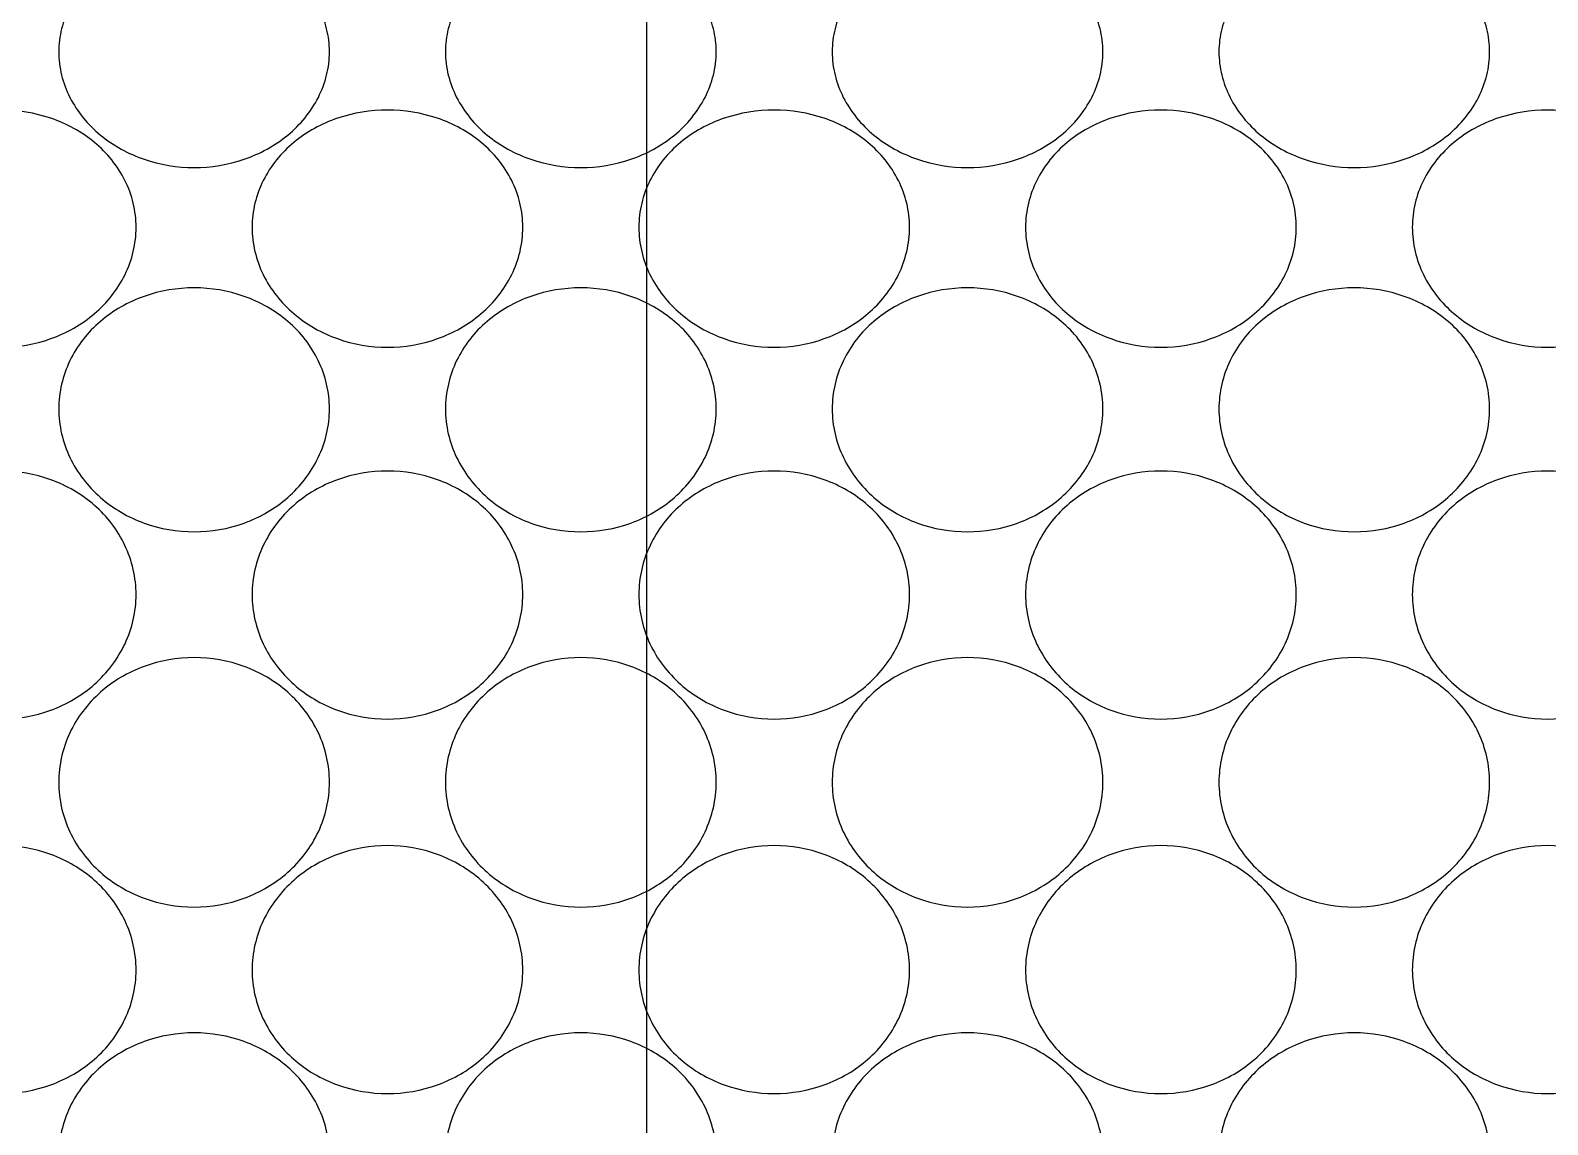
# Model space of a CAD drawing. Header units: inches. Extents: x 50354 to 53215, y -7830 to -6529.
# Drawn here: x 52530.8262 to 52531.2587, y -6815.1543 to -6814.8424 of the extents above; entities that cross this region are included whole.
import ezdxf

# ---------------------------------------------------------------- set-up
doc = ezdxf.new("R2010")
doc.units = ezdxf.units.IN
doc.header["$MEASUREMENT"] = 0
doc.layers.add('A-ST-02 HATCH', color=7, linetype='Continuous')
doc.layers.add('XR_ID 1F_FUR$0$A-SANI-FIX', color=134, linetype='Continuous')

# ---------------------------------------------------------------- blocks, each defined once
blk = doc.blocks.new('XR_ID 1F_FUR$0$XR_1F FURN$0$A$C698E198A')
at = {"linetype": 'Continuous'}
for points, knots in [([(-1.359, -23.26), (-1.42, -23.26), (-1.543, -23.246), (-1.717, -23.185), (-1.875, -23.089), (-2.054, -22.921), (-2.211, -22.649), (-2.274, -22.28), (-2.211, -21.911), (-2.054, -21.639), (-1.875, -21.471), (-1.717, -21.375), (-1.543, -21.314), (-1.42, -21.3), (-1.359, -21.3)], [0, 0, 0, 0, 0.062501, 0.124952, 0.187396, 0.249908, 0.374735, 0.499999, 0.625263, 0.750091, 0.812604, 0.875048, 0.9375, 1, 1, 1, 1]), ([(-1.359, -21.3), (-1.298, -21.3), (-1.175, -21.314), (-0.942, -21.394), (-0.691, -21.586), (-0.501, -21.91), (-0.436, -22.28), (-0.501, -22.65), (-0.691, -22.974), (-0.942, -23.166), (-1.175, -23.246), (-1.298, -23.26), (-1.359, -23.26)], [0, 0, 0, 0, 0.062496, 0.125097, 0.24985, 0.374874, 0.499999, 0.625124, 0.750149, 0.874903, 0.937504, 1, 1, 1, 1]), ([(1.359, -23.26), (1.298, -23.26), (1.175, -23.246), (0.942, -23.166), (0.691, -22.974), (0.501, -22.65), (0.436, -22.28), (0.501, -21.91), (0.691, -21.586), (0.942, -21.394), (1.175, -21.314), (1.298, -21.3), (1.359, -21.3)], [0, 0, 0, 0, 0.062496, 0.125097, 0.24985, 0.374874, 0.499999, 0.625124, 0.750149, 0.874903, 0.937504, 1, 1, 1, 1]), ([(1.359, -21.3), (1.42, -21.3), (1.543, -21.314), (1.717, -21.375), (1.875, -21.471), (2.054, -21.639), (2.211, -21.911), (2.274, -22.28), (2.211, -22.649), (2.054, -22.921), (1.875, -23.089), (1.717, -23.185), (1.543, -23.246), (1.42, -23.26), (1.359, -23.26)], [0, 0, 0, 0, 0.062501, 0.124952, 0.187396, 0.249908, 0.374735, 0.499999, 0.625263, 0.750091, 0.812604, 0.875048, 0.9375, 1, 1, 1, 1]), ([(4.017, -23.26), (3.959, -23.26), (3.84, -23.246), (3.615, -23.165), (3.373, -22.972), (3.191, -22.648), (3.128, -22.28), (3.191, -21.912), (3.373, -21.588), (3.615, -21.395), (3.84, -21.314), (3.959, -21.3), (4.017, -21.3)], [0, 0, 0, 0, 0.060936, 0.122433, 0.246564, 0.372771, 0.500002, 0.627234, 0.75344, 0.877569, 0.939064, 1, 1, 1, 1]), ([(4.017, -21.3), (4.076, -21.3), (4.193, -21.314), (4.36, -21.375), (4.509, -21.472), (4.68, -21.641), (4.827, -21.913), (4.886, -22.28), (4.827, -22.647), (4.68, -22.919), (4.509, -23.088), (4.36, -23.185), (4.193, -23.246), (4.076, -23.26), (4.017, -23.26)], [0, 0, 0, 0, 0.06109, 0.122284, 0.183847, 0.246048, 0.372017, 0.500002, 0.627987, 0.753955, 0.816156, 0.877718, 0.93891, 1, 1, 1, 1]), ([(-2.703, -22.7), (-2.643, -22.7), (-2.521, -22.714), (-2.291, -22.795), (-2.043, -22.987), (-1.856, -23.311), (-1.792, -23.68), (-1.856, -24.049), (-2.043, -24.373), (-2.291, -24.565), (-2.521, -24.646), (-2.643, -24.66), (-2.703, -24.66)], [0, 0, 0, 0, 0.061912, 0.124103, 0.248654, 0.374125, 0.500001, 0.625877, 0.751347, 0.875896, 0.938087, 1, 1, 1, 1]), ([(0, -24.66), (-0.062, -24.66), (-0.185, -24.646), (-0.419, -24.566), (-0.67, -24.374), (-0.86, -24.05), (-0.924, -23.68), (-0.86, -23.31), (-0.67, -22.986), (-0.419, -22.794), (-0.185, -22.714), (-0.062, -22.7), (0, -22.7)], [0, 0, 0, 0, 0.062718, 0.125433, 0.250158, 0.375024, 0.500001, 0.624978, 0.749843, 0.874566, 0.937281, 1, 1, 1, 1]), ([(0, -22.7), (0.062, -22.7), (0.185, -22.714), (0.419, -22.794), (0.67, -22.986), (0.86, -23.31), (0.924, -23.68), (0.86, -24.05), (0.67, -24.374), (0.419, -24.566), (0.185, -24.646), (0.062, -24.66), (0, -24.66)], [0, 0, 0, 0, 0.062718, 0.125433, 0.250158, 0.375024, 0.500001, 0.624978, 0.749843, 0.874566, 0.937281, 1, 1, 1, 1]), ([(2.703, -24.66), (2.643, -24.66), (2.521, -24.646), (2.291, -24.565), (2.043, -24.373), (1.856, -24.049), (1.792, -23.68), (1.856, -23.311), (2.043, -22.987), (2.291, -22.795), (2.521, -22.714), (2.643, -22.7), (2.703, -22.7)], [0, 0, 0, 0, 0.061912, 0.124103, 0.248654, 0.374125, 0.500001, 0.625877, 0.751347, 0.875896, 0.938087, 1, 1, 1, 1]), ([(2.703, -22.7), (2.763, -22.7), (2.884, -22.714), (3.055, -22.775), (3.21, -22.871), (3.385, -23.04), (3.538, -23.312), (3.6, -23.68), (3.538, -24.048), (3.385, -24.32), (3.21, -24.489), (3.055, -24.585), (2.884, -24.646), (2.763, -24.66), (2.703, -24.66)], [0, 0, 0, 0, 0.061998, 0.123968, 0.186064, 0.248436, 0.373682, 0.500001, 0.62632, 0.751564, 0.813936, 0.876031, 0.938002, 1, 1, 1, 1]), ([(5.288, -24.66), (5.231, -24.66), (5.117, -24.646), (4.899, -24.564), (4.665, -24.37), (4.49, -24.047), (4.43, -23.68), (4.49, -23.313), (4.665, -22.99), (4.899, -22.796), (5.117, -22.714), (5.231, -22.7), (5.288, -22.7)], [0, 0, 0, 0, 0.059605, 0.120053, 0.243502, 0.370771, 0.500001, 0.629231, 0.756498, 0.879946, 0.940395, 1, 1, 1, 1]), ([(5.288, -22.7), (5.344, -22.7), (5.457, -22.714), (5.616, -22.775), (5.76, -22.872), (5.923, -23.042), (6.063, -23.315), (6.118, -23.68), (6.063, -24.045), (5.923, -24.318), (5.76, -24.488), (5.616, -24.585), (5.457, -24.646), (5.344, -24.66), (5.288, -24.66)], [0, 0, 0, 0, 0.059816, 0.11987, 0.180701, 0.242673, 0.369706, 0.500001, 0.630296, 0.757328, 0.819299, 0.880129, 0.940184, 1, 1, 1, 1]), ([(-1.359, -26.06), (-1.42, -26.06), (-1.543, -26.046), (-1.717, -25.985), (-1.875, -25.889), (-2.054, -25.721), (-2.211, -25.449), (-2.274, -25.08), (-2.211, -24.711), (-2.054, -24.439), (-1.875, -24.271), (-1.717, -24.175), (-1.543, -24.114), (-1.42, -24.1), (-1.359, -24.1)], [0, 0, 0, 0, 0.062501, 0.124952, 0.187396, 0.249908, 0.374735, 0.499999, 0.625263, 0.750091, 0.812604, 0.875048, 0.9375, 1, 1, 1, 1]), ([(-1.359, -24.1), (-1.298, -24.1), (-1.175, -24.114), (-0.942, -24.194), (-0.691, -24.386), (-0.501, -24.71), (-0.436, -25.08), (-0.501, -25.45), (-0.691, -25.774), (-0.942, -25.966), (-1.175, -26.046), (-1.298, -26.06), (-1.359, -26.06)], [0, 0, 0, 0, 0.062496, 0.125097, 0.24985, 0.374874, 0.499999, 0.625124, 0.750149, 0.874903, 0.937504, 1, 1, 1, 1]), ([(1.359, -26.06), (1.298, -26.06), (1.175, -26.046), (0.942, -25.966), (0.691, -25.774), (0.501, -25.45), (0.436, -25.08), (0.501, -24.71), (0.691, -24.386), (0.942, -24.194), (1.175, -24.114), (1.298, -24.1), (1.359, -24.1)], [0, 0, 0, 0, 0.062496, 0.125097, 0.24985, 0.374874, 0.499999, 0.625124, 0.750149, 0.874903, 0.937504, 1, 1, 1, 1]), ([(1.359, -24.1), (1.42, -24.1), (1.543, -24.114), (1.717, -24.175), (1.875, -24.271), (2.054, -24.439), (2.211, -24.711), (2.274, -25.08), (2.211, -25.449), (2.054, -25.721), (1.875, -25.889), (1.717, -25.985), (1.543, -26.046), (1.42, -26.06), (1.359, -26.06)], [0, 0, 0, 0, 0.062501, 0.124952, 0.187396, 0.249908, 0.374735, 0.499999, 0.625263, 0.750091, 0.812604, 0.875048, 0.9375, 1, 1, 1, 1]), ([(4.017, -26.06), (3.959, -26.06), (3.84, -26.046), (3.615, -25.965), (3.373, -25.772), (3.191, -25.448), (3.128, -25.08), (3.191, -24.712), (3.373, -24.388), (3.615, -24.195), (3.84, -24.114), (3.959, -24.1), (4.017, -24.1)], [0, 0, 0, 0, 0.060936, 0.122433, 0.246564, 0.372771, 0.500002, 0.627234, 0.75344, 0.877569, 0.939064, 1, 1, 1, 1]), ([(4.017, -24.1), (4.076, -24.1), (4.193, -24.114), (4.36, -24.175), (4.509, -24.272), (4.68, -24.441), (4.827, -24.713), (4.886, -25.08), (4.827, -25.447), (4.68, -25.719), (4.509, -25.888), (4.36, -25.985), (4.193, -26.046), (4.076, -26.06), (4.017, -26.06)], [0, 0, 0, 0, 0.06109, 0.122284, 0.183847, 0.246048, 0.372017, 0.500002, 0.627987, 0.753955, 0.816156, 0.877718, 0.93891, 1, 1, 1, 1]), ([(-2.703, -25.5), (-2.643, -25.5), (-2.521, -25.514), (-2.291, -25.595), (-2.043, -25.787), (-1.856, -26.111), (-1.792, -26.48), (-1.856, -26.849), (-2.043, -27.173), (-2.291, -27.365), (-2.521, -27.446), (-2.643, -27.46), (-2.703, -27.46)], [0, 0, 0, 0, 0.061912, 0.124103, 0.248654, 0.374125, 0.500001, 0.625877, 0.751347, 0.875896, 0.938087, 1, 1, 1, 1]), ([(0, -27.46), (-0.062, -27.46), (-0.185, -27.446), (-0.419, -27.366), (-0.67, -27.174), (-0.86, -26.85), (-0.924, -26.48), (-0.86, -26.11), (-0.67, -25.786), (-0.419, -25.594), (-0.185, -25.514), (-0.062, -25.5), (0, -25.5)], [0, 0, 0, 0, 0.062718, 0.125433, 0.250158, 0.375024, 0.500001, 0.624978, 0.749843, 0.874566, 0.937281, 1, 1, 1, 1]), ([(0, -25.5), (0.062, -25.5), (0.185, -25.514), (0.419, -25.594), (0.67, -25.786), (0.86, -26.11), (0.924, -26.48), (0.86, -26.85), (0.67, -27.174), (0.419, -27.366), (0.185, -27.446), (0.062, -27.46), (0, -27.46)], [0, 0, 0, 0, 0.062718, 0.125433, 0.250158, 0.375024, 0.500001, 0.624978, 0.749843, 0.874566, 0.937281, 1, 1, 1, 1]), ([(2.703, -27.46), (2.643, -27.46), (2.521, -27.446), (2.291, -27.365), (2.043, -27.173), (1.856, -26.849), (1.792, -26.48), (1.856, -26.111), (2.043, -25.787), (2.291, -25.595), (2.521, -25.514), (2.643, -25.5), (2.703, -25.5)], [0, 0, 0, 0, 0.061912, 0.124103, 0.248654, 0.374125, 0.500001, 0.625877, 0.751347, 0.875896, 0.938087, 1, 1, 1, 1]), ([(2.703, -25.5), (2.763, -25.5), (2.884, -25.514), (3.055, -25.575), (3.21, -25.671), (3.385, -25.84), (3.538, -26.112), (3.6, -26.48), (3.538, -26.848), (3.385, -27.12), (3.21, -27.289), (3.055, -27.385), (2.884, -27.446), (2.763, -27.46), (2.703, -27.46)], [0, 0, 0, 0, 0.061998, 0.123968, 0.186064, 0.248436, 0.373682, 0.500001, 0.62632, 0.751564, 0.813936, 0.876031, 0.938002, 1, 1, 1, 1]), ([(5.288, -27.46), (5.231, -27.46), (5.117, -27.446), (4.899, -27.364), (4.665, -27.17), (4.49, -26.847), (4.43, -26.48), (4.49, -26.113), (4.665, -25.79), (4.899, -25.596), (5.117, -25.514), (5.231, -25.5), (5.288, -25.5)], [0, 0, 0, 0, 0.059605, 0.120053, 0.243502, 0.370771, 0.500001, 0.629231, 0.756498, 0.879946, 0.940395, 1, 1, 1, 1]), ([(5.288, -25.5), (5.344, -25.5), (5.457, -25.514), (5.616, -25.575), (5.76, -25.672), (5.923, -25.842), (6.063, -26.115), (6.118, -26.48), (6.063, -26.845), (5.923, -27.118), (5.76, -27.288), (5.616, -27.385), (5.457, -27.446), (5.344, -27.46), (5.288, -27.46)], [0, 0, 0, 0, 0.059816, 0.11987, 0.180701, 0.242673, 0.369706, 0.500001, 0.630296, 0.757328, 0.819299, 0.880129, 0.940184, 1, 1, 1, 1]), ([(-1.359, -28.86), (-1.42, -28.86), (-1.543, -28.846), (-1.717, -28.785), (-1.875, -28.689), (-2.054, -28.521), (-2.211, -28.249), (-2.274, -27.88), (-2.211, -27.511), (-2.054, -27.239), (-1.875, -27.071), (-1.717, -26.975), (-1.543, -26.914), (-1.42, -26.9), (-1.359, -26.9)], [0, 0, 0, 0, 0.062501, 0.124952, 0.187396, 0.249908, 0.374735, 0.499999, 0.625263, 0.750091, 0.812604, 0.875048, 0.9375, 1, 1, 1, 1]), ([(-1.359, -26.9), (-1.298, -26.9), (-1.175, -26.914), (-0.942, -26.994), (-0.691, -27.186), (-0.501, -27.51), (-0.436, -27.88), (-0.501, -28.25), (-0.691, -28.574), (-0.942, -28.766), (-1.175, -28.846), (-1.298, -28.86), (-1.359, -28.86)], [0, 0, 0, 0, 0.062496, 0.125097, 0.24985, 0.374874, 0.499999, 0.625124, 0.750149, 0.874903, 0.937504, 1, 1, 1, 1]), ([(1.359, -28.86), (1.298, -28.86), (1.175, -28.846), (0.942, -28.766), (0.691, -28.574), (0.501, -28.25), (0.436, -27.88), (0.501, -27.51), (0.691, -27.186), (0.942, -26.994), (1.175, -26.914), (1.298, -26.9), (1.359, -26.9)], [0, 0, 0, 0, 0.062496, 0.125097, 0.24985, 0.374874, 0.499999, 0.625124, 0.750149, 0.874903, 0.937504, 1, 1, 1, 1]), ([(1.359, -26.9), (1.42, -26.9), (1.543, -26.914), (1.717, -26.975), (1.875, -27.071), (2.054, -27.239), (2.211, -27.511), (2.274, -27.88), (2.211, -28.249), (2.054, -28.521), (1.875, -28.689), (1.717, -28.785), (1.543, -28.846), (1.42, -28.86), (1.359, -28.86)], [0, 0, 0, 0, 0.062501, 0.124952, 0.187396, 0.249908, 0.374735, 0.499999, 0.625263, 0.750091, 0.812604, 0.875048, 0.9375, 1, 1, 1, 1]), ([(4.017, -28.86), (3.959, -28.86), (3.84, -28.846), (3.615, -28.765), (3.373, -28.572), (3.191, -28.248), (3.128, -27.88), (3.191, -27.512), (3.373, -27.188), (3.615, -26.995), (3.84, -26.914), (3.959, -26.9), (4.017, -26.9)], [0, 0, 0, 0, 0.060936, 0.122433, 0.246564, 0.372771, 0.500002, 0.627234, 0.75344, 0.877569, 0.939064, 1, 1, 1, 1]), ([(4.017, -26.9), (4.076, -26.9), (4.193, -26.914), (4.36, -26.975), (4.509, -27.072), (4.68, -27.241), (4.827, -27.513), (4.886, -27.88), (4.827, -28.247), (4.68, -28.519), (4.509, -28.688), (4.36, -28.785), (4.193, -28.846), (4.076, -28.86), (4.017, -28.86)], [0, 0, 0, 0, 0.06109, 0.122284, 0.183847, 0.246048, 0.372017, 0.500002, 0.627987, 0.753955, 0.816156, 0.877718, 0.93891, 1, 1, 1, 1]), ([(-2.703, -28.3), (-2.643, -28.3), (-2.521, -28.314), (-2.291, -28.395), (-2.043, -28.587), (-1.856, -28.911), (-1.792, -29.28), (-1.856, -29.649), (-2.043, -29.973), (-2.291, -30.165), (-2.521, -30.246), (-2.643, -30.26), (-2.703, -30.26)], [0, 0, 0, 0, 0.061912, 0.124103, 0.248654, 0.374125, 0.500001, 0.625877, 0.751347, 0.875896, 0.938087, 1, 1, 1, 1]), ([(0, -30.26), (-0.062, -30.26), (-0.185, -30.246), (-0.419, -30.166), (-0.67, -29.974), (-0.86, -29.65), (-0.924, -29.28), (-0.86, -28.91), (-0.67, -28.586), (-0.419, -28.394), (-0.185, -28.314), (-0.062, -28.3), (0, -28.3)], [0, 0, 0, 0, 0.062718, 0.125433, 0.250158, 0.375024, 0.500001, 0.624978, 0.749843, 0.874566, 0.937281, 1, 1, 1, 1]), ([(0, -28.3), (0.062, -28.3), (0.185, -28.314), (0.419, -28.394), (0.67, -28.586), (0.86, -28.91), (0.924, -29.28), (0.86, -29.65), (0.67, -29.974), (0.419, -30.166), (0.185, -30.246), (0.062, -30.26), (0, -30.26)], [0, 0, 0, 0, 0.062718, 0.125433, 0.250158, 0.375024, 0.500001, 0.624978, 0.749843, 0.874566, 0.937281, 1, 1, 1, 1]), ([(2.703, -30.26), (2.643, -30.26), (2.521, -30.246), (2.291, -30.165), (2.043, -29.973), (1.856, -29.649), (1.792, -29.28), (1.856, -28.911), (2.043, -28.587), (2.291, -28.395), (2.521, -28.314), (2.643, -28.3), (2.703, -28.3)], [0, 0, 0, 0, 0.061912, 0.124103, 0.248654, 0.374125, 0.500001, 0.625877, 0.751347, 0.875896, 0.938087, 1, 1, 1, 1]), ([(2.703, -28.3), (2.763, -28.3), (2.884, -28.314), (3.055, -28.375), (3.21, -28.471), (3.385, -28.64), (3.538, -28.912), (3.6, -29.28), (3.538, -29.648), (3.385, -29.92), (3.21, -30.089), (3.055, -30.185), (2.884, -30.246), (2.763, -30.26), (2.703, -30.26)], [0, 0, 0, 0, 0.061998, 0.123968, 0.186064, 0.248436, 0.373682, 0.500001, 0.62632, 0.751564, 0.813936, 0.876031, 0.938002, 1, 1, 1, 1]), ([(5.288, -30.26), (5.231, -30.26), (5.117, -30.246), (4.899, -30.164), (4.665, -29.97), (4.49, -29.647), (4.43, -29.28), (4.49, -28.913), (4.665, -28.59), (4.899, -28.396), (5.117, -28.314), (5.231, -28.3), (5.288, -28.3)], [0, 0, 0, 0, 0.059605, 0.120053, 0.243502, 0.370771, 0.500001, 0.629231, 0.756498, 0.879946, 0.940395, 1, 1, 1, 1]), ([(5.288, -28.3), (5.344, -28.3), (5.457, -28.314), (5.616, -28.375), (5.76, -28.472), (5.923, -28.642), (6.063, -28.915), (6.118, -29.28), (6.063, -29.645), (5.923, -29.918), (5.76, -30.088), (5.616, -30.185), (5.457, -30.246), (5.344, -30.26), (5.288, -30.26)], [0, 0, 0, 0, 0.059816, 0.11987, 0.180701, 0.242673, 0.369706, 0.500001, 0.630296, 0.757328, 0.819299, 0.880129, 0.940184, 1, 1, 1, 1]), ([(-1.359, -31.66), (-1.42, -31.66), (-1.543, -31.646), (-1.717, -31.585), (-1.875, -31.489), (-2.054, -31.321), (-2.211, -31.049), (-2.274, -30.68), (-2.211, -30.311), (-2.054, -30.039), (-1.875, -29.871), (-1.717, -29.775), (-1.543, -29.714), (-1.42, -29.7), (-1.359, -29.7)], [0, 0, 0, 0, 0.062501, 0.124952, 0.187396, 0.249908, 0.374735, 0.499999, 0.625263, 0.750091, 0.812604, 0.875048, 0.9375, 1, 1, 1, 1]), ([(-1.359, -29.7), (-1.298, -29.7), (-1.175, -29.714), (-0.942, -29.794), (-0.691, -29.986), (-0.501, -30.31), (-0.436, -30.68), (-0.501, -31.05), (-0.691, -31.374), (-0.942, -31.566), (-1.175, -31.646), (-1.298, -31.66), (-1.359, -31.66)], [0, 0, 0, 0, 0.062496, 0.125097, 0.24985, 0.374874, 0.499999, 0.625124, 0.750149, 0.874903, 0.937504, 1, 1, 1, 1]), ([(1.359, -31.66), (1.298, -31.66), (1.175, -31.646), (0.942, -31.566), (0.691, -31.374), (0.501, -31.05), (0.436, -30.68), (0.501, -30.31), (0.691, -29.986), (0.942, -29.794), (1.175, -29.714), (1.298, -29.7), (1.359, -29.7)], [0, 0, 0, 0, 0.062496, 0.125097, 0.24985, 0.374874, 0.499999, 0.625124, 0.750149, 0.874903, 0.937504, 1, 1, 1, 1]), ([(1.359, -29.7), (1.42, -29.7), (1.543, -29.714), (1.717, -29.775), (1.875, -29.871), (2.054, -30.039), (2.211, -30.311), (2.274, -30.68), (2.211, -31.049), (2.054, -31.321), (1.875, -31.489), (1.717, -31.585), (1.543, -31.646), (1.42, -31.66), (1.359, -31.66)], [0, 0, 0, 0, 0.062501, 0.124952, 0.187396, 0.249908, 0.374735, 0.499999, 0.625263, 0.750091, 0.812604, 0.875048, 0.9375, 1, 1, 1, 1]), ([(4.017, -31.66), (3.959, -31.66), (3.84, -31.646), (3.615, -31.565), (3.373, -31.372), (3.191, -31.048), (3.128, -30.68), (3.191, -30.312), (3.373, -29.988), (3.615, -29.795), (3.84, -29.714), (3.959, -29.7), (4.017, -29.7)], [0, 0, 0, 0, 0.060936, 0.122433, 0.246564, 0.372771, 0.500002, 0.627234, 0.75344, 0.877569, 0.939064, 1, 1, 1, 1]), ([(4.017, -29.7), (4.076, -29.7), (4.193, -29.714), (4.36, -29.775), (4.509, -29.872), (4.68, -30.041), (4.827, -30.313), (4.886, -30.68), (4.827, -31.047), (4.68, -31.319), (4.509, -31.488), (4.36, -31.585), (4.193, -31.646), (4.076, -31.66), (4.017, -31.66)], [0, 0, 0, 0, 0.06109, 0.122284, 0.183847, 0.246048, 0.372017, 0.500002, 0.627987, 0.753955, 0.816156, 0.877718, 0.93891, 1, 1, 1, 1]), ([(-2.703, -31.1), (-2.643, -31.1), (-2.521, -31.114), (-2.291, -31.195), (-2.043, -31.387), (-1.856, -31.711), (-1.792, -32.08), (-1.856, -32.449), (-2.043, -32.773), (-2.291, -32.965), (-2.521, -33.046), (-2.643, -33.06), (-2.703, -33.06)], [0, 0, 0, 0, 0.061912, 0.124103, 0.248654, 0.374125, 0.500001, 0.625877, 0.751347, 0.875896, 0.938087, 1, 1, 1, 1]), ([(0, -33.06), (-0.062, -33.06), (-0.185, -33.046), (-0.419, -32.966), (-0.67, -32.774), (-0.86, -32.45), (-0.924, -32.08), (-0.86, -31.71), (-0.67, -31.386), (-0.419, -31.194), (-0.185, -31.114), (-0.062, -31.1), (0, -31.1)], [0, 0, 0, 0, 0.062718, 0.125433, 0.250158, 0.375024, 0.500001, 0.624978, 0.749843, 0.874566, 0.937281, 1, 1, 1, 1]), ([(0, -31.1), (0.062, -31.1), (0.185, -31.114), (0.419, -31.194), (0.67, -31.386), (0.86, -31.71), (0.924, -32.08), (0.86, -32.45), (0.67, -32.774), (0.419, -32.966), (0.185, -33.046), (0.062, -33.06), (0, -33.06)], [0, 0, 0, 0, 0.062718, 0.125433, 0.250158, 0.375024, 0.500001, 0.624978, 0.749843, 0.874566, 0.937281, 1, 1, 1, 1]), ([(2.703, -33.06), (2.643, -33.06), (2.521, -33.046), (2.291, -32.965), (2.043, -32.773), (1.856, -32.449), (1.792, -32.08), (1.856, -31.711), (2.043, -31.387), (2.291, -31.195), (2.521, -31.114), (2.643, -31.1), (2.703, -31.1)], [0, 0, 0, 0, 0.061912, 0.124103, 0.248654, 0.374125, 0.500001, 0.625877, 0.751347, 0.875896, 0.938087, 1, 1, 1, 1]), ([(2.703, -31.1), (2.763, -31.1), (2.884, -31.114), (3.055, -31.175), (3.21, -31.271), (3.385, -31.44), (3.538, -31.712), (3.6, -32.08), (3.538, -32.448), (3.385, -32.72), (3.21, -32.889), (3.055, -32.985), (2.884, -33.046), (2.763, -33.06), (2.703, -33.06)], [0, 0, 0, 0, 0.061998, 0.123968, 0.186064, 0.248436, 0.373682, 0.500001, 0.62632, 0.751564, 0.813936, 0.876031, 0.938002, 1, 1, 1, 1]), ([(5.288, -33.06), (5.231, -33.06), (5.117, -33.046), (4.899, -32.964), (4.665, -32.77), (4.49, -32.447), (4.43, -32.08), (4.49, -31.713), (4.665, -31.39), (4.899, -31.196), (5.117, -31.114), (5.231, -31.1), (5.288, -31.1)], [0, 0, 0, 0, 0.059605, 0.120053, 0.243502, 0.370771, 0.500001, 0.629231, 0.756498, 0.879946, 0.940395, 1, 1, 1, 1]), ([(5.288, -31.1), (5.344, -31.1), (5.457, -31.114), (5.616, -31.175), (5.76, -31.272), (5.923, -31.442), (6.063, -31.715), (6.118, -32.08), (6.063, -32.445), (5.923, -32.718), (5.76, -32.888), (5.616, -32.985), (5.457, -33.046), (5.344, -33.06), (5.288, -33.06)], [0, 0, 0, 0, 0.059816, 0.11987, 0.180701, 0.242673, 0.369706, 0.500001, 0.630296, 0.757328, 0.819299, 0.880129, 0.940184, 1, 1, 1, 1]), ([(-1.359, -34.46), (-1.42, -34.46), (-1.543, -34.446), (-1.717, -34.385), (-1.875, -34.289), (-2.054, -34.121), (-2.211, -33.849), (-2.274, -33.48), (-2.211, -33.111), (-2.054, -32.839), (-1.875, -32.671), (-1.717, -32.575), (-1.543, -32.514), (-1.42, -32.5), (-1.359, -32.5)], [0, 0, 0, 0, 0.062501, 0.124952, 0.187396, 0.249908, 0.374735, 0.499999, 0.625263, 0.750091, 0.812604, 0.875048, 0.9375, 1, 1, 1, 1]), ([(-1.359, -32.5), (-1.298, -32.5), (-1.175, -32.514), (-0.942, -32.594), (-0.691, -32.786), (-0.501, -33.11), (-0.436, -33.48), (-0.501, -33.85), (-0.691, -34.174), (-0.942, -34.366), (-1.175, -34.446), (-1.298, -34.46), (-1.359, -34.46)], [0, 0, 0, 0, 0.062496, 0.125097, 0.24985, 0.374874, 0.499999, 0.625124, 0.750149, 0.874903, 0.937504, 1, 1, 1, 1]), ([(1.359, -34.46), (1.298, -34.46), (1.175, -34.446), (0.942, -34.366), (0.691, -34.174), (0.501, -33.85), (0.436, -33.48), (0.501, -33.11), (0.691, -32.786), (0.942, -32.594), (1.175, -32.514), (1.298, -32.5), (1.359, -32.5)], [0, 0, 0, 0, 0.062496, 0.125097, 0.24985, 0.374874, 0.499999, 0.625124, 0.750149, 0.874903, 0.937504, 1, 1, 1, 1]), ([(1.359, -32.5), (1.42, -32.5), (1.543, -32.514), (1.717, -32.575), (1.875, -32.671), (2.054, -32.839), (2.211, -33.111), (2.274, -33.48), (2.211, -33.849), (2.054, -34.121), (1.875, -34.289), (1.717, -34.385), (1.543, -34.446), (1.42, -34.46), (1.359, -34.46)], [0, 0, 0, 0, 0.062501, 0.124952, 0.187396, 0.249908, 0.374735, 0.499999, 0.625263, 0.750091, 0.812604, 0.875048, 0.9375, 1, 1, 1, 1]), ([(4.017, -34.46), (3.959, -34.46), (3.84, -34.446), (3.615, -34.365), (3.373, -34.172), (3.191, -33.848), (3.128, -33.48), (3.191, -33.112), (3.373, -32.788), (3.615, -32.595), (3.84, -32.514), (3.959, -32.5), (4.017, -32.5)], [0, 0, 0, 0, 0.060936, 0.122433, 0.246564, 0.372771, 0.500002, 0.627234, 0.75344, 0.877569, 0.939064, 1, 1, 1, 1]), ([(4.017, -32.5), (4.076, -32.5), (4.193, -32.514), (4.36, -32.575), (4.509, -32.672), (4.68, -32.841), (4.827, -33.113), (4.886, -33.48), (4.827, -33.847), (4.68, -34.119), (4.509, -34.288), (4.36, -34.385), (4.193, -34.446), (4.076, -34.46), (4.017, -34.46)], [0, 0, 0, 0, 0.06109, 0.122284, 0.183847, 0.246048, 0.372017, 0.500002, 0.627987, 0.753955, 0.816156, 0.877718, 0.93891, 1, 1, 1, 1])]:
    blk.add_open_spline(points, degree=3, knots=knots, dxfattribs=at)

msp = doc.modelspace()

# ---------------------------------------------------------------- hatches: boundary and pattern name
at = {"layer": 'A-ST-02 HATCH', "ltscale": 5, "true_color": 0x636466, "transparency": 33554687}
h = msp.add_hatch(dxfattribs=at)
h.set_pattern_fill('ANSI32', color=251, scale=8, angle=45)
h.paths.add_polyline_path([(52289.51591, -6784.01013), (52289.51591, -6819.59013), (52308.26591, -6819.59013), (52308.26591, -6830.09013), (52367.09591, -6830.09013), (52367.09591, -6784.05013)])
h.paths.add_polyline_path([(52532.13591, -6783.97013), (52532.13591, -6822.55013), (52503.55591, -6822.55013), (52503.55591, -6830.05013), (52454.55591, -6830.05013), (52454.55591, -6783.97013)])

# ---------------------------------------------------------------- block references
at = {"layer": 'XR_ID 1F_FUR$0$A-SANI-FIX', "lineweight": 30, "xscale": -0.0393700787, "yscale": 0.0393700787, "zscale": 0.0393700787, "rotation": 270}
msp.add_blockref('XR_ID 1F_FUR$0$XR_1F FURN$0$A$C698E198A', (52532.13591, -6815.05674), dxfattribs=at)

doc.saveas('drawing.dxf')
